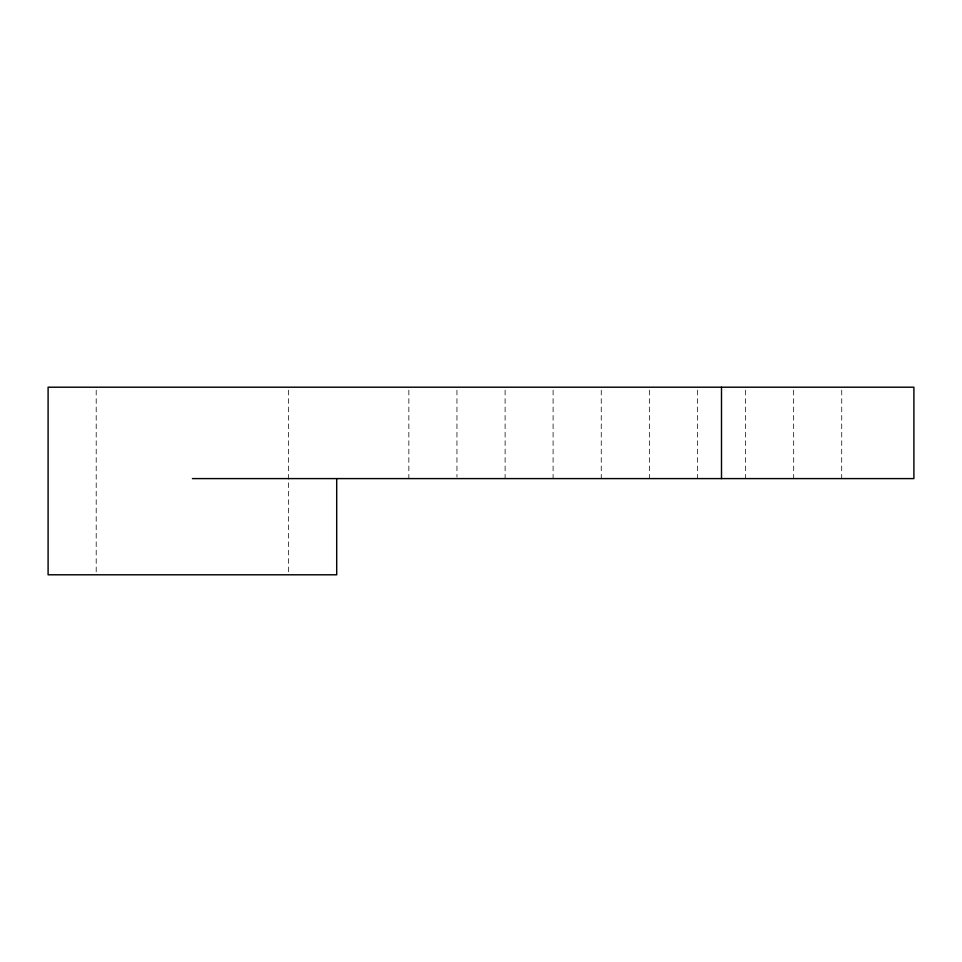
<?xml version="1.0" encoding="UTF-8"?>
<svg xmlns="http://www.w3.org/2000/svg" width="962" height="962" viewBox="0 0 962 962"><rect width="100%" height="100%" fill="white"/><g stroke="black" fill="none" stroke-linecap="round" stroke-linejoin="round"><path stroke-width="0.72" stroke-dasharray="4.81 3.61" d="M841.75 390.199L841.702 478.595M793.65 390.199L793.698 478.595M745.538 390.199L745.538 478.595M697.462 390.199L697.462 478.595M649.35 390.199L649.35 478.595M601.25 390.199L601.25 478.595M553.09 390.199L553.09 478.595M505.11 390.199L505.11 478.595M456.95 390.199L456.95 477.092M408.85 390.199L408.85 478.595M288.6 390.211L288.6 571.789M96.2 390.211L96.2 571.789"/><path stroke-width="1.44" d="M192.4 478.595L913.9 478.595L913.9 387.205L48.1 387.205L48.1 574.795L336.7 574.795L336.7 478.595M721.5 387.205L721.5 478.595"/></g></svg>
